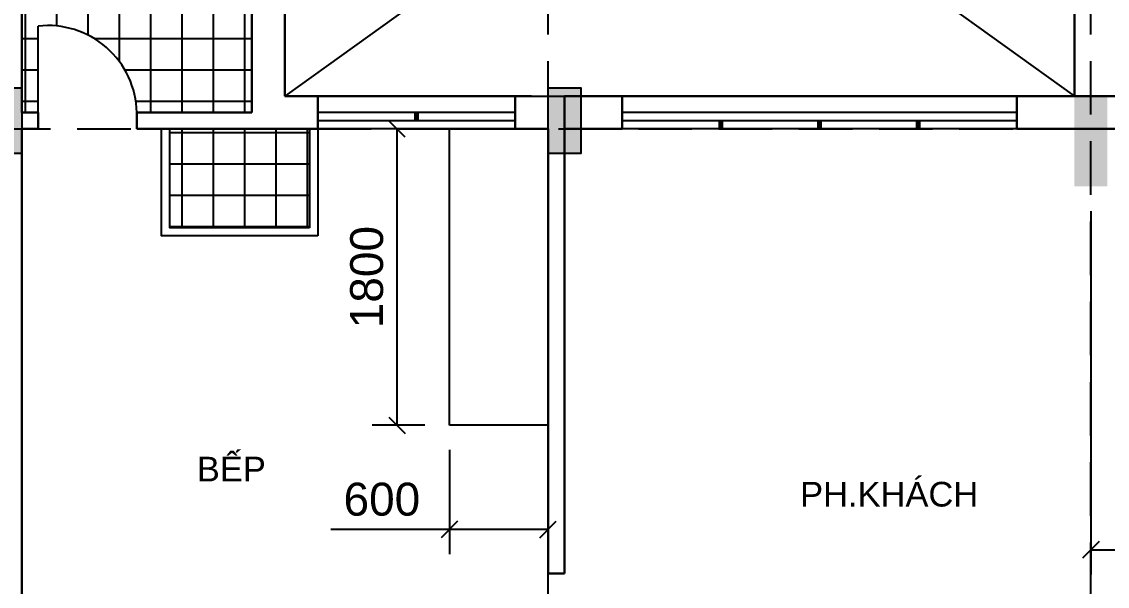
# Model space of a CAD drawing. Extents: x -100 to 171306, y -3236 to 60448.
# Drawn here: x 44744 to 51344, y 41820 to 45250 of the extents above; entities that cross this region are included whole.
import ezdxf

# ---------------------------------------------------------------- set-up
doc = ezdxf.new("R2010")
doc.units = 0
doc.header["$LTSCALE"] = 1300
doc.linetypes.add('HIDDEN', pattern=[0.375, 0.25, -0.125])
doc.layers.get('0').update_dxf_attribs({"linetype": 'CONTINUOUS'})
doc.layers.get('DEFPOINTS').update_dxf_attribs({"linetype": 'CONTINUOUS'})
for name, color, linetype in [('BAO', 3, 'CONTINUOUS'), ('COT', 1, 'CONTINUOUS'), ('CUA', 4, 'CONTINUOUS'), ('HATCH', 5, 'CONTINUOUS'), ('RANH', 2, 'CONTINUOUS'), ('TEXT', 7, 'CONTINUOUS'), ('TIM', 6, 'CONTINUOUS')]:
    doc.layers.add(name, color=color, linetype=linetype)
doc.layers.add('TUONG', color=3, linetype='CONTINUOUS', lineweight=30)
doc.styles.add('VN', font='VHELVEN.TTF')
doc.styles.add('VNI-HELVE', font='VHELVEN.TTF')
doc.dimstyles.new('DIM100S', dxfattribs={"dimscale": 0, "dimtxt": 200, "dimasz": 100, "dimexe": 150, "dimexo": 150, "dimgap": 80, "dimtad": 1, "dimdec": 0, "dimrnd": 50, "dimzin": 0, "dimdsep": 46, "dimtxsty": 'VNI-HELVE', "dimblk1": 'OBLIQUE', "dimblk2": 'OBLIQUE', "dimsah": 1, "dimcen": 0, "dimclrd": 6, "dimclre": 6, "dimclrt": 6, "dimadec": 0, "dimazin": 0, "dimtfac": 1, "dimtdec": 0, "dimtmove": 0, "dimatfit": 3, "dimfxl": 1, "dimtolj": 1, "dimtzin": 0, "dimarcsym": 0})
pattern_1 = [(0, (0, 0), (0, 190.5), []), (90, (0, 0), (-190.5, 1.166437552015814e-14), [])]

# ---------------------------------------------------------------- blocks, each defined once
blk = doc.blocks.new('PK')
at = {"layer": 'TEXT', "style": 'VN'}
blk.add_text('PH.KHAÙCH', height=150, dxfattribs=at).set_placement((-539.2968297032639, -87.19154634792358))
blk = doc.blocks.new('B')
at = {"layer": 'TEXT', "style": 'VN'}
blk.add_text('BEÁP', height=150, dxfattribs=at).set_placement((-234.0902096214122, -122.8672266406356))
blk = doc.blocks.new('S12A')
at = {"layer": 'CUA', "color": 4, "linetype": 'Continuous'}
for p, q in [((-600, 50), (600, 50)), ((-600, 0), (600, 0)), ((-600, -50), (600, -50))]:
    blk.add_line(p, q, dxfattribs=at)
at = {"layer": 'CUA', "color": 4, "linetype": 'Continuous', "const_width": 30}
blk.add_lwpolyline([(0, 0), (0, 50)], dxfattribs=at)
blk = doc.blocks.new('S24B')
at = {"layer": 'CUA', "color": 4, "linetype": 'Continuous'}
for p, q in [((-1200, 100), (1200, 100)), ((-1200, 50), (1200, 50)), ((-1200, 0), (1200, 0)), ((-1200, -100), (1200, -100))]:
    blk.add_line(p, q, dxfattribs=at)
at = {"layer": 'CUA', "color": 4, "linetype": 'Continuous', "const_width": 30}
for points in [[(-600, 50), (-600, 100)], [(0, 50), (0, 100)], [(600, 50), (600, 100)]]:
    blk.add_lwpolyline(points, dxfattribs=at)
blk = doc.blocks.new('_OBLIQUE')
at = {"color": 0, "linetype": 'ByBlock'}
blk.add_line((-0.5, -0.5), (0.5, 0.5), dxfattribs=at)
blk = doc.blocks.new('*D166')
at = {"color": 6, "linetype": 'ByBlock', "transparency": 16777216}
for p, q in [((47194.06610348437, 44598.59949876883), (46875.051773699, 44598.59949876883)), ((47025.051773699, 44598.59949876883), (47025.051773699, 42798.59949876895)), ((47194.06610348437, 42798.59949876895), (46875.051773699, 42798.59949876895))]:
    blk.add_line(p, q, dxfattribs=at)
at = {"layer": 'DEFPOINTS', "color": 0, "linetype": 'ByBlock', "transparency": 16777216}
for p in [(47344.06610348437, 44598.59949876883), (47025.051773699, 42798.59949876895), (47344.06610348437, 42798.59949876895)]:
    blk.add_point(p, dxfattribs=at)
at = {"color": 6, "linetype": 'ByBlock', "transparency": 16777216, "xscale": 100, "yscale": 100, "zscale": 100}
for p, rotation in [((47025.051773699, 44598.59949876883), 90), ((47025.051773699, 42798.59949876895), 270)]:
    blk.add_blockref('_OBLIQUE', p, dxfattribs=dict(at, rotation=rotation))
at = {"color": 6, "linetype": 'ByBlock', "transparency": 16777216, "insert": (46842.26625837867, 43698.59949876889), "char_height": 200, "attachment_point": 5, "rotation": 90, "style": 'VNI-HELVE'}
blk.add_mtext('\\A1;1800', dxfattribs=at)
blk = doc.blocks.new('*D167')
at = {"color": 6, "linetype": 'ByBlock', "transparency": 16777216}
for p, q in [((47344.06610348437, 42648.59949876895), (47344.06610348437, 42015.28371622881)), ((47944.06610348437, 42648.59949876895), (47944.06610348437, 42015.28371622881)), ((47344.06610348437, 42165.28371622881), (46623.34186950108, 42165.28371622881)), ((47944.06610348437, 42165.28371622881), (47344.06610348437, 42165.28371622881))]:
    blk.add_line(p, q, dxfattribs=at)
at = {"layer": 'DEFPOINTS', "color": 0, "linetype": 'ByBlock', "transparency": 16777216}
for p in [(47344.06610348437, 42798.59949876895), (47944.06610348437, 42798.59949876895), (47344.06610348437, 42165.28371622881)]:
    blk.add_point(p, dxfattribs=at)
at = {"color": 6, "linetype": 'ByBlock', "transparency": 16777216, "xscale": 100, "yscale": 100, "zscale": 100, "rotation": 180}
blk.add_blockref('_OBLIQUE', (47344.06610348437, 42165.28371622881), dxfattribs=at)
at = {"color": 6, "linetype": 'ByBlock', "transparency": 16777216, "xscale": 100, "yscale": 100, "zscale": 100}
blk.add_blockref('_OBLIQUE', (47944.06610348437, 42165.28371622881), dxfattribs=at)
at = {"color": 6, "linetype": 'ByBlock', "transparency": 16777216, "insert": (46933.70398649272, 42348.06923154914), "char_height": 200, "attachment_point": 5, "style": 'VNI-HELVE'}
blk.add_mtext('\\A1;600', dxfattribs=at)
blk = doc.blocks.new('*D174')
at = {"color": 6, "linetype": 'ByBlock', "transparency": 16777216}
for p, q in [((51243.91342420729, 44099.27718487869), (51243.91342420729, 41891.90741935738)), ((52793.78337833897, 42548.59949878386), (52793.78337833897, 41891.90741935738)), ((51243.91342420729, 42041.90741935738), (52793.78337833897, 42041.90741935738))]:
    blk.add_line(p, q, dxfattribs=at)
at = {"layer": 'DEFPOINTS', "color": 0, "linetype": 'ByBlock', "transparency": 16777216}
for p in [(51243.91342420729, 44249.27718487869), (52793.78337833897, 42698.59949878386), (52793.78337833897, 42041.90741935738)]:
    blk.add_point(p, dxfattribs=at)
at = {"color": 6, "linetype": 'ByBlock', "transparency": 16777216, "xscale": 100, "yscale": 100, "zscale": 100, "rotation": 180}
blk.add_blockref('_OBLIQUE', (51243.91342420729, 42041.90741935738), dxfattribs=at)
at = {"color": 6, "linetype": 'ByBlock', "transparency": 16777216, "xscale": 100, "yscale": 100, "zscale": 100}
blk.add_blockref('_OBLIQUE', (52793.78337833897, 42041.90741935738), dxfattribs=at)
at = {"color": 6, "linetype": 'ByBlock', "transparency": 16777216, "insert": (52018.84840127313, 42224.69293467771), "char_height": 200, "attachment_point": 5, "style": 'VNI-HELVE'}
blk.add_mtext('\\A1;1500', dxfattribs=at)

msp = doc.modelspace()

# ---------------------------------------------------------------- hatches: boundary and pattern name
at = {"layer": 'HATCH', "linetype": 'Continuous'}
h = msp.add_hatch(dxfattribs=at)
h.set_pattern_fill('NET', color=5, scale=60, style=0)
h.set_pattern_definition(pattern_1)
edge = h.paths.add_edge_path()
edge.add_line((46144.06610348437, 46423.59949866688), (44744.06610348437, 46423.53818482313))
edge.add_line((44744.06610348437, 46423.5381848231), (44744.06610348437, 44698.59949877008))
edge.add_line((44744.06610348437, 44698.59949877008), (44844.06610348442, 44698.59949877007))
edge.add_line((44844.06610348437, 44698.59949877001), (44844.06610348437, 45223.59949877001))
edge.add_arc((44904.20672465098, 44686.974494389), 539.9845272239097, 1.2335819182388832, 96.39456775034148, ccw=False)
edge.add_line((45444.06610348442, 44698.59949877001), (46144.06610348454, 44698.59949877002))
edge.add_line((46144.06610348455, 44698.59949877002), (46144.06610348437, 46423.59949866688))
edge = h.paths.add_edge_path(flags=16)
edge.add_line((45487.51446161311, 46183.45249463008), (45452.56610348435, 46423.59949866688))
edge.add_line((45452.56610348435, 46423.59949866688), (45035.56610348438, 46423.59949866688))
edge.add_line((45035.56610348438, 46423.59949866688), (45000.61774535562, 46183.45249463008))
edge.add_arc((45641.56610348434, 46318.54274182268), 75.00000000000377, 180, 259.2907458806281, ccw=False)
edge.add_line((45566.56610348437, 46318.54274182268), (45566.56610348435, 46373.59949866688))
edge.add_arc((45616.56610348435, 46373.59949866688), 50, 90, 180, ccw=False)
edge.add_line((45616.56610348435, 46423.59949866688), (45971.56610348437, 46423.59949866688))
edge.add_arc((45971.56610348437, 46373.59949866688), 50, 0, 90, ccw=False)
edge.add_line((46021.56610348437, 46373.59949866688), (46021.56610348435, 46318.54274182268))
edge.add_arc((45946.53256119655, 46318.55483279413), 75.03354326197281, 279.4931513858389, 359.99076730742854, ccw=False)
edge.add_line((45958.90782196034, 46244.5488496882), (45960.01364940761, 46238.92944857723))
edge.add_line((45960.01364940761, 46238.92944857723), (45962.62557554986, 46225.15905857657))
edge.add_line((45962.62557554986, 46225.15905857657), (45966.30248819276, 46204.79278567088))
edge.add_line((45966.30248819276, 46204.79278567088), (45970.60327514203, 46179.3857358448))
edge.add_line((45970.60327514203, 46179.3857358448), (45975.08682420333, 46150.49301508302))
edge.add_line((45975.08682420333, 46150.49301508302), (45979.31202318239, 46119.66972937016))
edge.add_line((45979.31202318239, 46119.66972937016), (45982.83775988485, 46088.47098469087))
edge.add_line((45982.83775988485, 46088.47098469087), (45985.22292211636, 46058.45188702982))
edge.add_line((45985.22292211636, 46058.45188702982), (45986.12585722796, 46030.87414014008))
edge.add_line((45986.12585722796, 46030.87414014008), (45985.60275075142, 46005.82583884848))
edge.add_line((45985.60275075142, 46005.82583884848), (45983.80924776381, 45983.10167575029))
edge.add_line((45983.80924776381, 45983.10167575029), (45980.90099334221, 45962.49634344078))
edge.add_line((45980.90099334221, 45962.49634344078), (45977.03363256365, 45943.80453451519))
edge.add_line((45977.03363256365, 45943.80453451519), (45972.36281050522, 45926.8209415688))
edge.add_line((45972.36281050522, 45926.8209415688), (45967.04417224399, 45911.34025719685))
edge.add_line((45967.04417224399, 45911.34025719685), (45961.23336285702, 45897.15717399462))
edge.add_line((45961.23336285702, 45897.15717399462), (45955.0569626785, 45884.0710569449))
edge.add_line((45955.0569626785, 45884.0710569449), (45948.52529307127, 45871.89996058053))
edge.add_line((45948.52529307127, 45871.89996058053), (45941.61961065525, 45860.46661182195))
edge.add_line((45941.61961065525, 45860.46661182195), (45934.32117205042, 45849.59373758949))
edge.add_line((45934.32117205042, 45849.59373758949), (45926.61123387671, 45839.10406480357))
edge.add_line((45926.61123387671, 45839.10406480357), (45918.47105275407, 45828.82032038459))
edge.add_line((45918.47105275407, 45828.82032038459), (45909.88188530247, 45818.56523125294))
edge.add_line((45909.88188530247, 45818.56523125294), (45900.82498814185, 45808.16152432897))
edge.add_line((45900.82498814185, 45808.16152432897), (45891.25189868856, 45797.52038481399))
edge.add_line((45891.25189868856, 45797.52038481399), (45880.99527754459, 45786.90683103271))
edge.add_line((45880.99527754459, 45786.90683103271), (45869.85806610825, 45776.67433959075))
edge.add_line((45869.85806610825, 45776.67433959075), (45857.64320577793, 45767.17638709368))
edge.add_line((45857.64320577793, 45767.17638709368), (45844.15363795204, 45758.76645014719))
edge.add_line((45844.15363795204, 45758.76645014719), (45829.1923040289, 45751.7980053568))
edge.add_line((45829.1923040289, 45751.7980053568), (45812.56214540689, 45746.62452932815))
edge.add_line((45812.56214540689, 45746.62452932815), (45794.06610348435, 45743.59949866692))
edge.add_line((45794.06610348435, 45743.59949866692), (45775.62506156047, 45746.94350076957))
edge.add_line((45775.62506156047, 45746.94350076957), (45759.08672784979, 45752.40340443964))
edge.add_line((45759.08672784979, 45752.40340443964), (45744.24796867555, 45759.62918894552))
edge.add_line((45744.24796867555, 45759.62918894552), (45730.90565036099, 45768.27083355561))
edge.add_line((45730.90565036099, 45768.27083355561), (45718.85663922936, 45777.97831753829))
edge.add_line((45718.85663922936, 45777.97831753829), (45707.89780160385, 45788.40162016197))
edge.add_line((45707.89780160385, 45788.40162016197), (45697.8260038077, 45799.19072069506))
edge.add_line((45697.8260038077, 45799.19072069506), (45688.43811216415, 45809.99559840593))
edge.add_line((45688.43811216415, 45809.99559840593), (45679.55657416822, 45820.57766658418))
edge.add_line((45679.55657416822, 45820.57766658418), (45671.10616200219, 45831.14407460426))
edge.add_line((45671.10616200219, 45831.14407460426), (45663.03722902015, 45842.01340586176))
edge.add_line((45663.03722902015, 45842.01340586176), (45655.30012857616, 45853.50424375226))
edge.add_line((45655.30012857616, 45853.50424375226), (45647.84521402429, 45865.9351716714))
edge.add_line((45647.84521402429, 45865.9351716714), (45640.6228387186, 45879.6247730148))
edge.add_line((45640.6228387186, 45879.6247730148), (45633.58335601319, 45894.89163117808))
edge.add_line((45633.58335601319, 45894.89163117808), (45626.67711926211, 45912.05432955681))
edge.add_line((45626.67711926211, 45912.05432955681), (45619.9846849958, 45931.60224587221))
edge.add_line((45619.9846849958, 45931.60224587221), (45614.10742244993, 45954.70793514764))
edge.add_line((45614.10742244993, 45954.70793514764), (45609.7769040366, 45982.71474673209))
edge.add_line((45609.7769040366, 45982.71474673209), (45607.72470216785, 46016.96602997456))
edge.add_line((45607.72470216785, 46016.96602997456), (45608.68238925571, 46058.80513422396))
edge.add_line((45608.68238925571, 46058.80513422396), (45613.38153771228, 46109.57540882933))
edge.add_line((45613.38153771228, 46109.57540882933), (45622.5537199496, 46170.62020313961))
edge.add_line((45622.5537199496, 46170.62020313961), (45636.93050837971, 46243.28286650375))
edge.add_spline(control_points=[(45487.5144616131, 46183.45249463011), (45488.32262204806, 46177.89923497426), (45488.76365443556, 46172.29714461403), (45488.8336121568, 46166.2086559609), (45488.83638073795, 46165.726752345), (45488.83638073795, 46165.24484872819), (45488.83638073795, 46159.63056111564), (45488.45957094102, 46154.01646560658), (45486.96497035153, 46142.87976426205), (45485.84737535192, 46137.35746665161), (45482.90645873379, 46126.48541797196), (45481.08342795572, 46121.13579849563), (45476.78175918812, 46110.67245186241), (45474.30338481626, 46105.55868306228), (45467.28513767812, 46092.99378021313), (45462.34761163448, 46085.7302206757), (45451.27149447652, 46071.94941003839), (45445.13312109518, 46065.43094139812), (45431.82592784578, 46053.18161031164), (45424.65680100565, 46047.45003953186), (45402.26308910294, 46031.77858892815), (45385.81515991194, 46022.96398517601), (45350.60148950509, 46008.55764037729), (45331.83261915133, 46002.96746890212), (45293.01797536078, 45995.15621537884), (45272.97319174364, 45992.93692210823), (45232.71732068463, 45991.93906413169), (45212.50843552647, 45993.16074408713), (45173.04690057859, 45999.00704833743), (45153.7958190253, 46003.63028090142), (45117.32059109767, 46016.14983445659), (45100.09490514785, 46024.04407392206), (45073.08297072908, 46040.2920633006), (45062.56335314392, 46047.89661306918), (45045.33605050702, 46063.02748594219), (45038.28454281918, 46070.28398454108), (45025.69598189261, 46085.74511549053), (45020.15927913798, 46093.95191965677), (45011.89322743109, 46109.30098166643), (45008.81581627531, 46116.28307365863), (45003.88960986891, 46130.62542560414), (45002.0420657207, 46137.9855258045), (44999.67719024874, 46152.90229868185), (44999.16081258284, 46160.45775495813), (44999.43920495325, 46173.16933377745), (44999.87248908365, 46178.33164114802), (45000.61779601481, 46183.4524946301)], knot_values=[6.188041064605255, 6.188041064605255, 6.188041064605255, 6.188041064605255, 6.275655103158307, 6.275655103158307, 6.283185307179586, 6.283185307179586, 6.283185307179586, 6.370913910330411, 6.370913910330411, 6.458642513481236, 6.458642513481236, 6.546371116632061, 6.546371116632061, 6.634099719782886, 6.634099719782886, 6.768000376950567, 6.768000376950567, 6.901901034118249, 6.901901034118249, 7.035801691285931, 7.035801691285931, 7.295926831772173, 7.295926831772173, 7.556051972258415, 7.556051972258415, 7.816177112744657, 7.816177112744657, 8.0763022532309, 8.0763022532309, 8.336427393717141, 8.336427393717141, 8.596552534203383, 8.596552534203383, 8.783727799519744, 8.783727799519744, 8.934605580622998, 8.934605580622998, 9.085483361726252, 9.085483361726252, 9.203365609722564, 9.203365609722564, 9.321247857718877, 9.321247857718877, 9.43913010571519, 9.43913010571519, 9.519922363184284, 9.519922363184284, 9.519922363184284, 9.519922363184284], degree=3, periodic=0)
h = msp.add_hatch(dxfattribs=at)
h.set_pattern_fill('NET', color=5, scale=60, style=0)
h.set_pattern_definition(pattern_1)
h.paths.add_polyline_path([(43644.0661034843, 44598.59949876924), (42794.06610348437, 44598.59949876917), (42794.06610348437, 43998.59949876915), (43644.06610348431, 43998.59949876923)])
h.paths.add_polyline_path([(46494.06610348437, 44598.59949876915), (45644.06610348442, 44598.59949876924), (45644.06610348442, 43998.59949876923), (46494.06610348437, 43998.59949876916)])

# ---------------------------------------------------------------- linework, layer by layer
at = {"layer": 'BAO', "color": 3, "linetype": 'Continuous'}
for p, q in [((46344.06610348437, 44798.59949877004), (51244.06610348437, 44798.59949877077)), ((47344.06610348437, 42798.59949876895), (47344.06610348437, 44598.59949876883)), ((47344.06610348437, 44598.59949876883), (47944.06610348437, 44598.59949876883)), ((47944.06610348437, 44598.59949876883), (47944.06610348437, 42798.59949876895)), ((47944.06610348437, 42798.59949876895), (47344.06610348437, 42798.59949876895))]:
    msp.add_line(p, q, dxfattribs=at)
at = {"layer": 'COT', "linetype": 'Continuous'}
for points in [[(44544.06610348437, 44848.59949877099), (44744.06610348437, 44848.59949877099), (44744.06610348437, 44449.2570535819), (44544.06610348437, 44449.2570535819)], [(47944.06610348431, 44848.54457526085), (48144.06610348431, 44848.54457526085), (48144.06610348431, 44449.20213007176), (47944.06610348431, 44449.20213007176)]]:
    msp.add_lwpolyline(points, close=True, dxfattribs=at)
for points in [[(44544.06610348443, 44449.2570535819), (44744.06610348437, 44449.2570535819), (44544.06610348437, 44848.59949877099), (44744.06610348437, 44848.59949877099)], [(47944.06610348437, 44449.20213007176), (48144.06610348431, 44449.20213007176), (47944.06610348431, 44848.54457526085), (48144.06610348431, 44848.54457526084)]]:
    msp.add_solid(points, dxfattribs=at)
at = {"layer": 'COT', "color": 1, "linetype": 'Continuous'}
msp.add_solid([(51143.91342420729, 44249.27718487869), (51343.91342420729, 44249.27718487869), (51143.91342420729, 44799.27718487869), (51343.91342420729, 44799.27718487869)], dxfattribs=at)
at = {"layer": 'CUA', "color": 4, "linetype": 'Continuous'}
for p, q in [((51143.91168332467, 48248.59949877064), (46344.06610348437, 44798.59949877004)), ((46344.06610348437, 48248.59949877078), (51144.06610348437, 44798.59949877106)), ((44844.06610348437, 44698.59949877001), (44844.06610348437, 45223.59949877001)), ((47744.06610348442, 44798.59949876972), (46544.06610348437, 44798.59949877)), ((50794.06610348437, 44798.59949877115), (48394.06610348437, 44798.59949877115)), ((50794.06610348437, 44698.59949877115), (48394.06610348437, 44698.59949877115)), ((50794.06610348437, 44648.59949877115), (48394.06610348437, 44648.59949877115)), ((46494.06610348437, 44598.59949876954), (46494.06610348437, 43998.59949876915)), ((46544.06610348437, 44598.59949876954), (46544.06610348437, 43948.59949876915)), ((50794.06610348437, 44598.59949877115), (48394.06610348437, 44598.59949877115))]:
    msp.add_line(p, q, dxfattribs=at)
at = {"layer": 'CUA', "color": 4, "linetype": 'Continuous', "const_width": 30}
for points in [[(48994.06610348437, 44648.59949877115), (48994.06610348437, 44598.59949877115)], [(49594.06610348437, 44648.59949877115), (49594.06610348437, 44598.59949877115)], [(50194.06610348437, 44648.59949877115), (50194.06610348437, 44598.59949877115)]]:
    msp.add_lwpolyline(points, dxfattribs=at)
at = {"layer": 'CUA', "color": 4, "linetype": 'Continuous'}
for points in [[(46544.06610348437, 43948.59949876915), (45594.06610348442, 43948.59949876924), (45594.06610348442, 44598.59949876924)], [(46494.06610348437, 43998.59949876915), (45644.06610348442, 43998.59949876924), (45644.06610348442, 43998.5994987696), (45644.06610348442, 44598.59949876924)]]:
    msp.add_lwpolyline(points, dxfattribs=at)
msp.add_arc((44904.20672465098, 44686.974494389), 539.9845272239097, 1.233581918238966, 96.39456775034155, dxfattribs=at)
at = {"layer": 'RANH', "color": 2, "linetype": 'HIDDEN'}
for p, q in [((47944.0661034844, 36398.59949875407), (47944.0661034844, 57559.68468252709)), ((51244.06610348439, 36398.5994987702), (51244.06610348439, 57559.68468254323)), ((5594.066103484343, 44598.59949877076), (64365.25291313299, 44598.59949877076))]:
    msp.add_line(p, q, dxfattribs=at)
at = {"layer": 'TUONG', "color": 3}
for p, q in [((51143.97173560928, 44798.59949877108), (51143.90910965533, 48448.59949877024)), ((44744.06610348437, 44698.59949877008), (44744.06610348437, 46423.5381848231)), ((46144.06610348455, 44698.59949877002), (46144.06610348437, 46423.59949866688)), ((46344.06610348436, 46023.59949877001), (46344.06610348435, 44798.59949877004)), ((46344.06610348437, 44798.59949877004), (46344.06610348442, 45273.59949877001)), ((46544.06610348442, 44798.59949876995), (46344.06610348437, 44798.59949877004)), ((47844.06610348437, 44798.59949876963), (47744.06610348442, 44798.59949876972)), ((48044.06610348437, 41898.59949877007), (48044.06610348435, 44798.59949877029)), ((48044.06610348437, 44798.59949877077), (48394.06610348442, 44798.59949877115)), ((48044.06610348437, 44798.59949877077), (48394.06610348442, 44798.59949877115)), ((50794.06610348431, 44798.59949877115), (52794.06610348442, 44798.59949877077)), ((51144.06610348437, 44798.59949877077), (50794.06610348431, 44798.59949877115)), ((44844.06610348442, 44698.59949877007), (44744.06610348437, 44698.59949877008)), ((46144.06610348454, 44698.59949877002), (45444.06610348442, 44698.59949877001)), ((44744.06610348437, 44598.59949877007), (44744.06610348437, 41498.5994987703)), ((44844.06610348442, 44598.59949877007), (44744.06610348437, 44598.59949877005)), ((45644.06610348442, 44598.59949876997), (45444.06610348442, 44598.59949877001)), ((46544.06610348442, 44598.59949876915), (45644.06610348437, 44598.59949876924)), ((47944.06610348437, 44598.59949876883), (47744.06610348442, 44598.59949876892)), ((48394.06610348431, 44598.59949877161), (48044.06610348437, 44598.59949877131)), ((48394.06610348431, 44598.59949877161), (48044.06610348437, 44598.59949877131)), ((52794.22052364412, 44598.59949877077), (50794.06610348431, 44598.59949877138)), ((50794.06610348442, 44598.59949877161), (51144.06610348437, 44598.59949877131)), ((47944.06610348437, 41898.59949877007), (47944.06610348437, 44298.59949877077)), ((44744.06610348437, 41098.59949877016), (44744.06610348437, 42848.59949877003)), ((44744.06610348437, 42848.59949877001), (44744.06610348437, 40598.59949877059)), ((48044.06610348437, 41898.59949877007), (47944.06610348437, 41898.59949877007))]:
    msp.add_line(p, q, dxfattribs=at)
at = {"layer": 'TUONG', "color": 3, "linetype": 'ByBlock'}
for p, q in [((46544.06610348437, 44798.59949877), (46544.06610348437, 44598.5994987692)), ((47744.06610348437, 44798.59949876968), (47744.06610348437, 44598.59949876888)), ((48394.06610348437, 44798.59949877113), (48394.06610348437, 44598.59949877164)), ((48394.06610348437, 44798.59949877113), (48394.06610348437, 44598.59949877164)), ((50794.06610348437, 44798.59949877113), (50794.06610348437, 44598.59949877136)), ((50794.06610348437, 44798.59949877113), (50794.06610348437, 44598.59949877136)), ((50794.06610348437, 44798.59949877113), (50794.06610348437, 44598.59949877136)), ((44844.06610348437, 44698.59949877005), (44844.06610348437, 44598.59949877003)), ((45444.06610348437, 44698.59949877001), (45444.06610348437, 44598.59949877001))]:
    msp.add_line(p, q, dxfattribs=at)

# ---------------------------------------------------------------- block references
at = {"layer": 'CUA', "color": 4, "linetype": 'Continuous', "rotation": 180}
msp.add_blockref('S24B', (49594.06610348437, 44698.59949877115), dxfattribs=at)
at = {"layer": 'CUA', "color": 4, "linetype": 'Continuous', "xscale": -1}
msp.add_blockref('S12A', (47144.06610348437, 44648.5994987718), dxfattribs=at)
at = {"layer": 'TEXT', "color": 7, "linetype": 'Continuous'}
msp.add_blockref('B', (46043.0732051229, 42580.25533842221), dxfattribs=at)
at = {"layer": 'TUONG', "color": 5}
msp.add_blockref('PK', (50015.75620421919, 42391.92402596596), dxfattribs=at)

# ---------------------------------------------------------------- dimensions: what is measured, and where the dimension line sits
at = {"layer": 'TIM', "color": 6, "linetype": 'Continuous'}
dim = msp.add_linear_dim(base=(47025.051773699, 42798.59949876895), p1=(47344.06610348437, 44598.59949876883), p2=(47344.06610348437, 42798.59949876895), angle=90, dimstyle='DIM100S', override={"dimscale": 1}, dxfattribs=at)
dim.commit()
dim.dimension.update_dxf_attribs({"geometry": '*D166', "text_midpoint": (46842.26625837867, 43698.59949876889)})
dim = msp.add_linear_dim(base=(52793.78337833897, 42041.90741935738), p1=(51243.91342420729, 44249.27718487869), p2=(52793.78337833897, 42698.59949878386), text='1500', dimstyle='DIM100S', override={"dimscale": 1}, dxfattribs=at)
dim.commit()
dim.dimension.update_dxf_attribs({"geometry": '*D174', "text_midpoint": (52018.84840127313, 42224.69293467771)})
dim = msp.add_linear_dim(base=(47344.06610348437, 42165.28371622881), p1=(47944.06610348437, 42798.59949876895), p2=(47344.06610348437, 42798.59949876895), dimstyle='DIM100S', override={"dimscale": 1}, dxfattribs=at)
dim.commit()
dim.dimension.update_dxf_attribs({"geometry": '*D167', "text_midpoint": (46933.70398649272, 42348.06923154914)})

doc.saveas('drawing.dxf')
